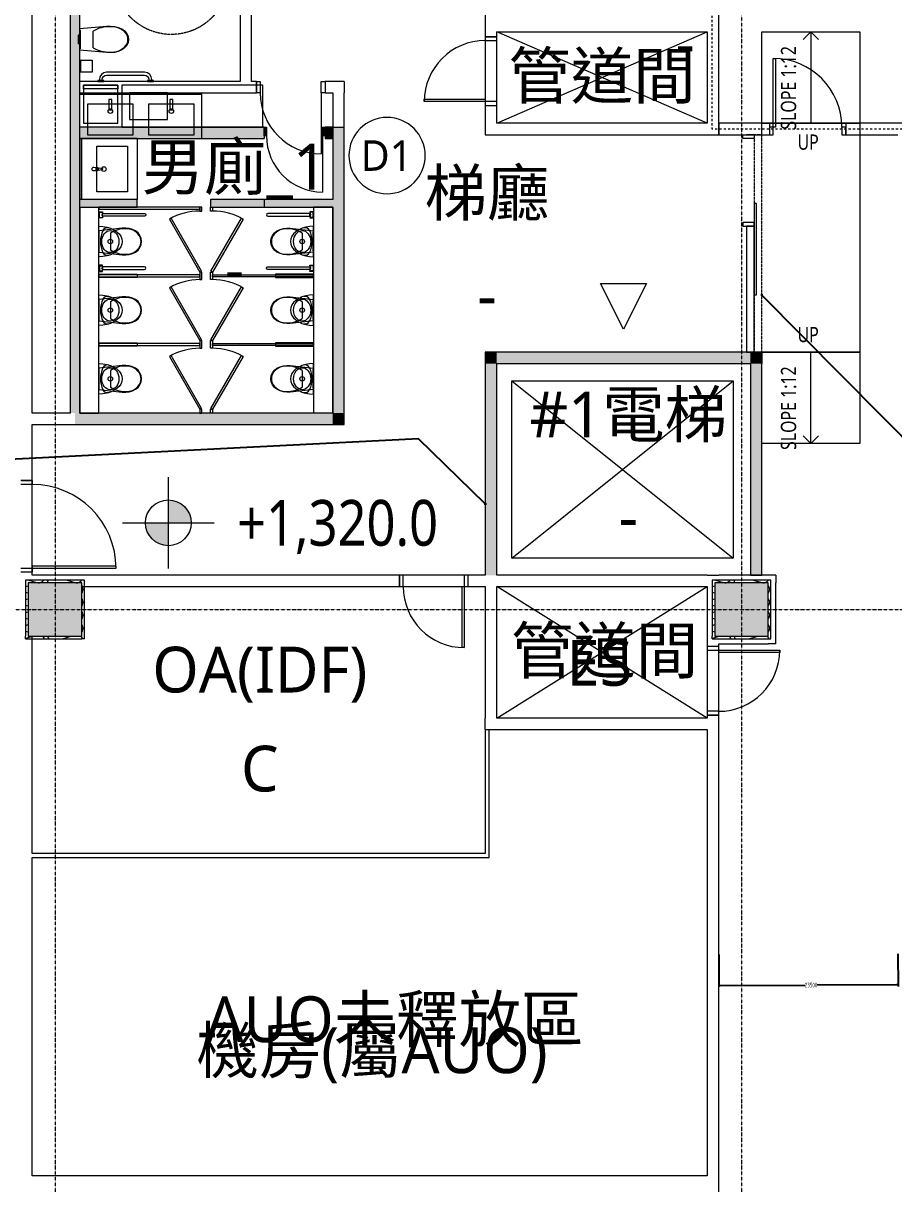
# Model space of a CAD drawing. Extents: x -32000 to 290600, y -29000 to 131250.
# Drawn here: x 243183 to 254595, y 52470 to 67687 of the extents above; entities that cross this region are included whole.
import ezdxf
from ezdxf.enums import TextEntityAlignment as Align

# ---------------------------------------------------------------- set-up
doc = ezdxf.new("R2010")
doc.units = 0
doc.header["$LTSCALE"] = 10
for name, pattern in [('H12PL3$0$HIDDEN', [0.4, 0.3, -0.1]), ('H12PL3$0$JJP_三點線', [0.9, 0.3, -0.15, 0, -0.15, 0, -0.15, 0, -0.15]), ('XFM7P30ICA$0$H12PL3$0$HIDDEN', [0.4, 0.3, -0.1]), ('XFM7P30ICA$0$H12PL3$0$JJP_三點線', [0.9, 0.3, -0.15, 0, -0.15, 0, -0.15, 0, -0.15]), ('XFM7P30ICA$0$H12PL3$0$TAI_虛線', [5.644, 2.822, -2.822])]:
    doc.linetypes.add(name, pattern=pattern)
for name, color, linetype in [('H12PL3$0$A-OBJE-2D', 252, 'Continuous'), ('H12PL3$0$A-OBJE-TOIL.3D', 252, 'Continuous'), ('H12PL3$0$A-TEXT', 252, 'Continuous'), ('H12PL3$0$A-WALL-IN', 252, 'Continuous'), ('H12PL3$0$A-ZONE', 252, 'Continuous'), ('H12PL3$0$Door', 252, 'Continuous'), ('H12PL3$0$S-COL', 252, 'Continuous'), ('H12PL3$0$S-GRID', 252, 'Continuous'), ('XFM7P30ICA$0$H12PL3$0$A-DIM', 252, 'Continuous'), ('XFM7P30ICA$0$H12PL3$0$A-OBJE-2D', 252, 'Continuous'), ('XFM7P30ICA$0$H12PL3$0$A-OBJE-TOIL.3D', 252, 'Continuous'), ('XFM7P30ICA$0$H12PL3$0$A-TEXT-修改說明', 252, 'Continuous'), ('XFM7P30ICA$0$H12PL3$0$A-WALL-IN', 252, 'Continuous'), ('XFM7P30ICA$0$H12PL3$0$D label', 252, 'Continuous'), ('XFM7P30ICA$0$H12PL3$0$Door', 252, 'Continuous'), ('XFM7P30ICA$0$H12PL3$0$Hattch', 252, 'Continuous'), ('XFM7P30ICA$0$H12PL3$0$S-COL', 252, 'Continuous'), ('XFM7P30ICA$0$H12PL3$0$S-GRID', 252, 'Continuous'), ('XFM7P30ICA$0$H12PL3$0$S-SLAB-SHOW', 252, 'Continuous')]:
    doc.layers.add(name, color=color, linetype=linetype)
doc.styles.add('H12PL3$0$Standard', font='', dxfattribs={"width": 0.8})
doc.styles.add('XFM7P30ICA$0$H12PL3$0$dim-txt', font='isocp.shx', dxfattribs={"width": 0.7, "bigfont": 'chineset.shx'})
doc.styles.add('XFM7P30ICA$0$H12PL3$0$Standard', font='isocp.shx', dxfattribs={"bigfont": 'chineset.shx'})
doc.styles.get('H12PL3$0$Standard').set_extended_font_data('Microsoft JhengHei')
doc.dimstyles.new('XFM7P30ICA$0$H12PL3$0$ARCH-dim-200MM', dxfattribs={"dimscale": 200, "dimtxt": 0.3, "dimasz": 0.1, "dimexe": 0.1, "dimexo": 0.1, "dimgap": 0.05, "dimtad": 1, "dimdec": 0, "dimlfac": 10, "dimrnd": 0.5, "dimdsep": 46, "dimtxsty": 'XFM7P30ICA$0$H12PL3$0$dim-txt', "dimblk": 'XFM7P30ICA$0$H12PL3$0$_Dot', "dimcen": 2, "dimclrd": 256, "dimclre": 256, "dimclrt": 256, "dimadec": 0, "dimazin": 0, "dimtfac": 1, "dimtix": 1, "dimtmove": 2, "dimatfit": 3, "dimldrblk": 'XFM7P30ICA$0$H12PL3$0$_OBLIQUE', "dimfxl": 1, "dimtvp": 1, "dimtolj": 1, "dimarcsym": 0})

# ---------------------------------------------------------------- blocks, each defined once
blk = doc.blocks.new('H12PL3')
at = {"layer": 'H12PL3$0$A-OBJE-2D', "lineweight": 0}
for p, q in [((249390, 66375), (252150, 67575)), ((252150, 66375), (249390, 67575)), ((253507.5, 67575), (253407.5, 67475)), ((253507.5, 67575), (253607.5, 67475)), ((250540, 63225), (251890, 63225)), ((249590, 60675), (252490, 63000)), ((249590, 63000), (252490, 60675)), ((249590, 60675), (249590, 63000)), ((249590, 63000), (252490, 63000)), ((252490, 63000), (252490, 60675)), ((253507.5, 62175), (253407.5, 62275)), ((253507.5, 62175), (253607.5, 62275)), ((252490, 60675), (249590, 60675)), ((249390, 58575), (252150, 60300)), ((252150, 58575), (249390, 60300))]:
    blk.add_line(p, q, dxfattribs=at)
for points in [[(252865, 67575), (254150, 67575), (254150, 66375), (252865, 66375)], [(252865, 63375), (254150, 63375), (254150, 62175), (252865, 62175)]]:
    blk.add_lwpolyline(points, close=True, dxfattribs=at)
at = {"layer": 'H12PL3$0$A-OBJE-2D', "lineweight": 0, "flags": 128}
for points in [[(253507.5, 67575), (253507.5, 66375)], [(253507.5, 62175), (253507.5, 63375)]]:
    blk.add_lwpolyline(points, dxfattribs=at)
at = {"layer": 'H12PL3$0$A-OBJE-2D', "lineweight": 0}
blk.add_lwpolyline([(252865, 66375), (254150, 66375), (254150, 63375), (252865, 63375)], dxfattribs=at)
at = {"layer": 'H12PL3$0$A-OBJE-TOIL.3D', "lineweight": 0}
for p, q in [((244098.04, 67475), (244098.04, 67583.94)), ((243905, 67532), (243905, 67515.31)), ((243925, 67532), (243905, 67532)), ((243905, 67515.31), (243905, 67491)), ((243905, 67491), (243905, 67486.31)), ((243925, 67491), (243905, 67491)), ((243905, 67486.31), (243905, 67475)), ((243905, 67475), (243905, 67463.69)), ((243905, 67463.69), (243905, 67459)), ((243925, 67459), (243905, 67459)), ((243905, 67459), (243905, 67434.69)), ((243905, 67434.69), (243905, 67418)), ((243925, 67418), (243905, 67418)), ((243925, 67532), (243925, 67515.31)), ((243925, 67515.31), (243925, 67491)), ((243925, 67491), (243925, 67486.31)), ((243925, 67486.31), (243925, 67475)), ((243925, 67475), (243925, 67463.69)), ((243925, 67463.69), (243925, 67459)), ((243925, 67459), (243925, 67434.69)), ((243925, 67434.69), (243925, 67418)), ((244098.04, 67366.06), (244098.04, 67475)), ((243927, 67205), (243927, 67045)), ((243935, 67205), (243935, 67045)), ((243925, 66775), (245525, 66775)), ((243925, 66175), (243925, 66775)), ((243925, 66755), (245525, 66755)), ((245525, 66175), (245525, 66775)), ((244625, 66625), (244025, 66625)), ((244025, 66625), (244025, 66225)), ((244625, 66225), (244625, 66625)), ((245425, 66625), (244825, 66625)), ((244825, 66625), (244825, 66225)), ((245425, 66225), (245425, 66625)), ((244025, 66225), (244625, 66225)), ((244825, 66225), (245425, 66225)), ((243925, 66175), (245525, 66175)), ((246982, 65208), (246941, 65208)), ((246941, 65158.5), (246941, 65191.5)), ((246982, 65142), (246941, 65142)), ((246943, 65191.5), (246951.37, 65175)), ((246943, 65158.5), (246951.37, 65175)), ((246982, 65134), (246982, 65216)), ((244326.41, 64933.94), (244326.41, 64825)), ((244326.41, 64825), (244326.41, 64716.06)), ((245525, 64425), (245500, 64425)), ((245500, 64425), (245500, 64375)), ((245500, 64375), (245500, 64325)), ((245525, 64375), (245525, 64425)), ((245525, 64325), (245525, 64375)), ((246982, 64508), (246941, 64508)), ((246941, 64491.5), (246941, 64458.5)), ((246982, 64442), (246941, 64442)), ((246943, 64491.5), (246951.37, 64475)), ((246943, 64458.5), (246951.37, 64475)), ((246982, 64516), (246982, 64434)), ((245500, 64325), (245525, 64325)), ((244326.41, 64033.94), (244326.41, 63925)), ((244326.41, 63925), (244326.41, 63816.06)), ((245525, 63525), (245500, 63525)), ((245500, 63525), (245500, 63475)), ((245500, 63475), (245500, 63425)), ((245525, 63475), (245525, 63525)), ((245525, 63425), (245525, 63475)), ((245500, 63425), (245525, 63425)), ((244326.41, 63133.94), (244326.41, 63025)), ((244326.41, 63025), (244326.41, 62916.06))]:
    blk.add_line(p, q, dxfattribs=at)
at = {"layer": 'H12PL3$0$A-OBJE-TOIL.3D', "lineweight": 0, "flags": 128}
for points in [[(244378.43, 67644.42), (244428.17, 67632.02), (244475.11, 67613), (244512.31, 67587.4), (244540.82, 67554.36), (244558.78, 67516.05), (244565, 67475), (244558.78, 67433.95), (244540.82, 67395.64), (244512.31, 67362.6), (244475.11, 67337), (244428.17, 67317.98), (244378.43, 67305.58), (244327.08, 67300.09), (244275.38, 67301.65), (243925, 67334.03), (243925, 67615.97), (244275.38, 67648.35), (244327.08, 67649.91)], [(243925, 67352), (243925, 67598), (243930, 67598), (243930, 67352)], [(244085, 67205), (244085, 67045), (243935, 67045), (243935, 67050), (243927, 67050), (243927, 67045), (243925, 67045), (243925, 67205), (243927, 67205), (243927, 67200), (243935, 67200), (243935, 67205)], [(244239.03, 66925), (244239.03, 66935), (244161.03, 66935), (244161.03, 66925)], [(244889.03, 66925), (244889.03, 66935), (244811.03, 66935), (244811.03, 66925)], [(244305, 66550), (244345, 66550), (244345, 66685), (244305, 66685)], [(245105, 66550), (245145, 66550), (245145, 66685), (245105, 66685)], [(244175, 65275), (244175, 65250), (245500, 65250), (245500, 65275)], [(245525, 65275), (245500, 65275), (245500, 65225), (245525, 65225)], [(244571.75, 64655.58), (244615.28, 64667.98), (244656.35, 64687), (244688.89, 64712.6), (244713.85, 64745.64), (244729.56, 64783.95), (244735, 64825), (244729.56, 64866.05), (244713.85, 64904.36), (244688.89, 64937.4), (244656.35, 64963), (244615.28, 64982.02), (244571.75, 64994.42), (244526.82, 64999.91), (244481.59, 64998.35), (244175, 64965.97), (244175, 64684.03), (244481.59, 64651.65), (244526.82, 64650.09)], [(245521.65, 64437.5), (245121.65, 65130.32), (245100, 65117.82), (245500, 64425)], [(246990.06, 65025), (246937.1, 65021.97), (246885.75, 65012.95), (246837.56, 64998.22), (246794.01, 64978.23), (246756.41, 64953.58), (246725.92, 64925.03), (246703.44, 64893.43), (246689.68, 64859.76), (246685.04, 64825.03), (246689.67, 64790.3), (246703.43, 64756.62), (246725.9, 64725.03), (246756.39, 64696.47), (246793.98, 64671.81), (246837.53, 64651.81), (246885.71, 64637.07), (246937.06, 64628.04), (246990.02, 64625), (246990.04, 64825)], [(244175, 64948), (244175, 64702), (244180, 64702), (244180, 64948)], [(244175, 64387.5), (244175, 64362.5), (245500, 64362.5), (245500, 64387.5)], [(246990, 64355), (246990, 64395), (246490, 64395.05), (246490, 64355.05)], [(245521.65, 63537.5), (245121.65, 64230.32), (245100, 64217.82), (245500, 63525)], [(244571.75, 63755.58), (244615.28, 63767.98), (244656.35, 63787), (244688.89, 63812.6), (244713.85, 63845.64), (244729.56, 63883.95), (244735, 63925), (244729.56, 63966.05), (244713.85, 64004.36), (244688.89, 64037.4), (244656.35, 64063), (244615.28, 64082.02), (244571.75, 64094.42), (244526.82, 64099.91), (244481.59, 64098.35), (244175, 64065.97), (244175, 63784.03), (244481.59, 63751.65), (244526.82, 63750.09)], [(246989.98, 64125), (246937.01, 64121.97), (246885.66, 64112.95), (246837.47, 64098.22), (246793.92, 64078.23), (246756.33, 64053.58), (246725.83, 64025.03), (246703.36, 63993.43), (246689.59, 63959.76), (246684.96, 63925.03), (246689.59, 63890.3), (246703.34, 63856.62), (246725.81, 63825.03), (246756.3, 63796.47), (246793.89, 63771.81), (246837.44, 63751.81), (246885.62, 63737.07), (246936.97, 63728.04), (246989.94, 63725), (246989.96, 63925)], [(244175, 64048), (244175, 63802), (244180, 63802), (244180, 64048)], [(244175, 63487.5), (244175, 63462.5), (245500, 63462.5), (245500, 63487.5)], [(246989.91, 63455), (246989.91, 63495), (246489.91, 63495.05), (246489.91, 63455.05)], [(245521.65, 62637.5), (245121.65, 63330.32), (245100, 63317.82), (245500, 62625)], [(244571.75, 62855.58), (244615.28, 62867.98), (244656.35, 62887), (244688.89, 62912.6), (244713.85, 62945.64), (244729.56, 62983.95), (244735, 63025), (244729.56, 63066.05), (244713.85, 63104.36), (244688.89, 63137.4), (244656.35, 63163), (244615.28, 63182.02), (244571.75, 63194.42), (244526.82, 63199.91), (244481.59, 63198.35), (244175, 63165.97), (244175, 62884.03), (244481.59, 62851.65), (244526.82, 62850.09)], [(246989.89, 63225), (246936.93, 63221.97), (246885.57, 63212.95), (246837.39, 63198.22), (246793.83, 63178.23), (246756.24, 63153.58), (246725.74, 63125.03), (246703.27, 63093.43), (246689.51, 63059.76), (246684.87, 63025.03), (246689.5, 62990.3), (246703.26, 62956.62), (246725.72, 62925.03), (246756.21, 62896.47), (246793.8, 62871.81), (246837.35, 62851.81), (246885.53, 62837.07), (246936.89, 62828.04), (246989.85, 62825), (246989.87, 63025)], [(244175, 63148), (244175, 62902), (244180, 62902), (244180, 63148)], [(245525, 62625), (245500, 62625), (245500, 62575), (245525, 62575)]]:
    blk.add_lwpolyline(points, close=True, dxfattribs=at)
for points in [[(244869.03, 66935), (244869.03, 66949, 0.41421356), (244774.03, 67044), (244276.03, 67044, 0.41421356), (244181.03, 66949), (244181.03, 66935), (244219.03, 66935), (244219.03, 66949, -0.41421356), (244276.03, 67006), (244774.03, 67006, -0.41421356), (244831.03, 66949), (244831.03, 66935)], [(246990, 65134), (246990, 65216), (246941, 65216), (246941, 65208), (246943, 65208), (246943, 65191.5), (246390, 65191.5, 1), (246390, 65158.5), (246943, 65158.5), (246943, 65142), (246941, 65142), (246941, 65134)], [(246990, 64516), (246990, 64434), (246941, 64434), (246941, 64442), (246943, 64442), (246943, 64458.5), (246390, 64458.5, -1), (246390, 64491.5), (246943, 64491.5), (246943, 64508), (246941, 64508), (246941, 64516)]]:
    blk.add_lwpolyline(points, format="xyb", close=True, dxfattribs=at)
for points in [[(243925, 65275), (243925, 62575)], [(243925, 65275), (244175, 65275)], [(244175, 62575), (244175, 65275)], [(246990, 65275), (246990, 62575)], [(247240, 65275), (246990, 65275)], [(247240, 62575), (247240, 65275)], [(243925, 62575), (244175, 62575)], [(247240, 62575), (246990, 62575)]]:
    blk.add_lwpolyline(points, dxfattribs=at)
at = {"layer": 'H12PL3$0$A-OBJE-TOIL.3D', "linetype": 'H12PL3$0$HIDDEN', "lineweight": 0}
blk.add_circle((245125, 68290), 750, dxfattribs=at)
at = {"layer": 'H12PL3$0$A-OBJE-TOIL.3D', "lineweight": 0}
for centre in [(244325, 66535.41), (245125, 66535.41), (246840.04, 64825.01), (246839.96, 63925.01), (246839.87, 63025.01)]:
    blk.add_circle(centre, 30, dxfattribs=at)
for centre, radius, start, end in [((245500, 64425), 800, 90, 120), ((246874.78, 64936.8), 70.02, 25.447022, 100.808974), ((246639.89, 64825.03), 330.15, 359.994444, 25.447022), ((246874.76, 64713.22), 70.02, 259.179914, 334.541864), ((246639.89, 64825.03), 330.15, 334.541866, 359.994444), ((245500, 63525), 800, 90, 120), ((246874.7, 64036.8), 70.02, 25.447022, 100.808974), ((246639.81, 63925.03), 330.15, 359.994444, 25.447022), ((246639.81, 63925.03), 330.15, 334.541866, 359.994444), ((246874.68, 63813.22), 70.02, 259.179914, 334.541864), ((245500, 62625), 800, 90, 120), ((246874.61, 63136.8), 70.02, 25.447022, 100.808974), ((246639.72, 63025.03), 330.15, 359.994444, 25.447022), ((246639.72, 63025.03), 330.15, 334.541866, 359.994444), ((246874.59, 62913.22), 70.02, 259.179914, 334.541864)]:
    blk.add_arc(centre, radius, start, end, dxfattribs=at)
for centre, major_axis, ratio, start_param, end_param in [((244312.94, 67216.9), (425.52, 0), 0.99937656, 1.54718051, 2.10020106), ((244337.3, 67385.54), (257.06, 0), 0.99937656, 0.725939, 1.62652756), ((244417.76, 67474.19), (138.61, 0), 0.99937656, 0.00586074, 0.63250451), ((244417.76, 67475.81), (138.61, 0), 0.99937656, 5.65068066, 6.27732444), ((244312.94, 67733.1), (425.52, 0), 0.99937656, 4.18298655, 4.7360071), ((244337.3, 67564.46), (257.06, 0), 0.99937656, 4.65666155, 5.55725011), ((244514.44, 64566.9), (0, 425.25), 0.87554585, 6.25956718, 6.81258774), ((244535.77, 64735.54), (0, 256.9), 0.87554585, 5.43832418, 6.33891274), ((244606.16, 64824.19), (0, 138.52), 0.87554585, 4.71824985, 5.34489362), ((244514.44, 65083.1), (0, 425.25), 0.87554585, 2.61218792, 3.16520847), ((244535.77, 64914.46), (0, 256.9), 0.87554585, 3.08586142, 3.98644998), ((244606.16, 64825.81), (0, 138.52), 0.87554585, 4.07988447, 4.70652824), ((244514.44, 63666.9), (0, 425.25), 0.87554585, 6.25956718, 6.81258774), ((244535.77, 63835.54), (0, 256.9), 0.87554585, 5.43832418, 6.33891274), ((244606.16, 63924.19), (0, 138.52), 0.87554585, 4.71824985, 5.34489362), ((244606.16, 63925.81), (0, 138.52), 0.87554585, 4.07988447, 4.70652824), ((244514.44, 64183.1), (0, 425.25), 0.87554585, 2.61218792, 3.16520847), ((244535.77, 64014.46), (0, 256.9), 0.87554585, 3.08586142, 3.98644998), ((244514.44, 62766.9), (0, 425.25), 0.87554585, 6.25956718, 6.81258774), ((244535.77, 62935.54), (0, 256.9), 0.87554585, 5.43832418, 6.33891274), ((244606.16, 63024.19), (0, 138.52), 0.87554585, 4.71824985, 5.34489362), ((244606.16, 63025.81), (0, 138.52), 0.87554585, 4.07988447, 4.70652824), ((244514.44, 63283.1), (0, 425.25), 0.87554585, 2.61218792, 3.16520847), ((244535.77, 63114.46), (0, 256.9), 0.87554585, 3.08586142, 3.98644998)]:
    blk.add_ellipse(centre, major_axis=major_axis, ratio=ratio, start_param=start_param, end_param=end_param, dxfattribs=at)
for centre in [(246840.04, 64825.01), (246839.96, 63925.01), (246839.87, 63025.01)]:
    blk.add_ellipse(centre, major_axis=(0.01, 145), ratio=0.77241379, dxfattribs=at)
at = {"layer": 'H12PL3$0$A-WALL-IN', "lineweight": 0}
for p, q in [((249240, 67510), (249390, 67510)), ((246240, 66925), (246240, 66775)), ((247140, 66925), (247140, 66775)), ((249240, 66610), (249390, 66610)), ((252765, 66225), (252665, 66225)), ((252765, 65025), (252665, 65025)), ((243300, 61690), (243150, 61690)), ((243300, 60490), (243150, 60490)), ((248115, 60300), (248115, 60450)), ((249015, 60300), (249015, 60450)), ((252300, 59515), (252150, 59515)), ((252300, 58615), (252150, 58615))]:
    blk.add_line(p, q, dxfattribs=at)
at = {"layer": 'H12PL3$0$A-WALL-IN', "lineweight": 0, "flags": 128}
for points in [[(243300, 62575), (243300, 74650)], [(252300, 66375), (252300, 74650)], [(243800, 73875), (243800, 62575)], [(243925, 66925), (243925, 69425)], [(246025, 68325), (246025, 66925)], [(246175, 66925), (246175, 68325)], [(249240, 67850), (249240, 67510)], [(249390, 67575), (252150, 67575)], [(249390, 67510), (249390, 67575)], [(252150, 67575), (252150, 66375)], [(246025, 66925), (243925, 66925)], [(246240, 66925), (246175, 66925)], [(247390, 66925), (247140, 66925)], [(247390, 66925), (247390, 66775)], [(243925, 62575), (243925, 66775)], [(243925, 66775), (246240, 66775)], [(247140, 66775), (247240, 66775)], [(247240, 66775), (247240, 65375)], [(247390, 62575), (247390, 66775)], [(249240, 66610), (249240, 66225)], [(249390, 66375), (249390, 66610)], [(252150, 66375), (249390, 66375)], [(252865, 66375), (252300, 66375)], [(252300, 66375), (252300, 66225)], [(252300, 66225), (252300, 66375)], [(252865, 66225), (252865, 66375)], [(249240, 66225), (249390, 66225)], [(249390, 66225), (252300, 66225)], [(252300, 66225), (252865, 66225)], [(247240, 65375), (246340, 65375)], [(246340, 65375), (246340, 65275)], [(246340, 65275), (247240, 65275)], [(247240, 65275), (247240, 62575)], [(252665, 65025), (252665, 63375)], [(252765, 63375), (252765, 65025)], [(249240, 63375), (249240, 63225)], [(252865, 63375), (249240, 63375)], [(252665, 63375), (252765, 63375)], [(252865, 63375), (252865, 63225)], [(249240, 63225), (249240, 60450)], [(249390, 60450), (249390, 63225)], [(249390, 63225), (252715, 63225)], [(252715, 63225), (252715, 60450)], [(252865, 60450), (252865, 63225)], [(243800, 62575), (243300, 62575)], [(247240, 62575), (243925, 62575)], [(247390, 62425), (247390, 62575)], [(243300, 62425), (243862.5, 62425)], [(243300, 61690), (243300, 62425)], [(243862.5, 62425), (247390, 62425)], [(243300, 60450), (243300, 60490)], [(248115, 60450), (243300, 60450)], [(249240, 60450), (249015, 60450)], [(252150, 60450), (249390, 60450)], [(252150, 60450), (252300, 60450)], [(253050, 60450), (252300, 60450)], [(252715, 60450), (252865, 60450)], [(253050, 60450), (253050, 60350)], [(243215, 60385), (243215, 60350)], [(243950, 60385), (243215, 60385)], [(243215, 60350), (243215, 59650)], [(243985, 60385), (243950, 60385)], [(243950, 60300), (248115, 60300)], [(243985, 59615), (243985, 60385)], [(249015, 60300), (249240, 60300)], [(249240, 60300), (249240, 58575)], [(249390, 58575), (249390, 60300)], [(249390, 60300), (252150, 60300)], [(252150, 60300), (252150, 59515)], [(252215, 60385), (252215, 60350)], [(252950, 60385), (252215, 60385)], [(252215, 60350), (252215, 59650)], [(252985, 60385), (252950, 60385)], [(252985, 59650), (252985, 60385)], [(253050, 59550), (253050, 60350)], [(243215, 59615), (243215, 59650)], [(243215, 59615), (243950, 59615)], [(243300, 56800), (243300, 59650)], [(243985, 59615), (243950, 59615)], [(252215, 59615), (252215, 59650)], [(252215, 59615), (252985, 59615)], [(252300, 59550), (252950, 59550)], [(252300, 59515), (252300, 59550)], [(253050, 59550), (252950, 59550)], [(252985, 59615), (252985, 59650)], [(252150, 58615), (252150, 58575)], [(252300, 52325), (252300, 58615)], [(249240, 58425), (249240, 58575)], [(252150, 58575), (249390, 58575)], [(249240, 58425), (249240, 56800)], [(249240, 58425), (249290, 58425)], [(249240, 58425), (252150, 58425)], [(249290, 56800), (249290, 58425)], [(252150, 58425), (252150, 52575)], [(249240, 56800), (243300, 56800)], [(249290, 56750), (249290, 56800)], [(243300, 56750), (249290, 56750)], [(243300, 52575), (243300, 56750)], [(252150, 52575), (243300, 52575)]]:
    blk.add_lwpolyline(points, dxfattribs=at)
at = {"layer": 'H12PL3$0$Door', "lineweight": 0}
for p, q in [((249240, 67510), (249240, 67460)), ((249390, 67510), (249240, 67510)), ((249240, 67460), (249390, 67460)), ((249390, 67460), (249390, 67510)), ((246240, 66925), (246290, 66925)), ((246240, 66775), (246240, 66925)), ((246240, 66925), (246240, 66775)), ((246240, 66925), (246240, 66775)), ((246290, 66925), (246290, 66775)), ((247090, 66775), (247090, 66925)), ((247090, 66925), (247140, 66925)), ((247140, 66925), (247140, 66775)), ((247140, 66925), (247140, 66775)), ((247140, 66925), (247140, 66775)), ((246290, 66775), (246240, 66775)), ((247140, 66775), (247090, 66775)), ((247090, 66775), (247090, 65975)), ((248440, 66660), (248440, 66690)), ((248440, 66690), (249240, 66690)), ((249240, 66660), (248440, 66660)), ((249240, 66690), (249240, 66660)), ((249240, 66660), (249240, 66610)), ((249390, 66660), (249240, 66660)), ((249390, 66610), (249390, 66660)), ((249240, 66610), (249390, 66610)), ((252615, 66175), (252615, 66225)), ((252615, 66225), (252765, 66225)), ((252765, 66225), (252765, 66175)), ((252765, 66175), (252615, 66175)), ((252765, 65325), (252765, 64125)), ((252795, 65325), (252765, 65325)), ((252795, 64125), (252795, 65325)), ((252765, 65075), (252615, 65075)), ((252615, 65075), (252615, 65025)), ((252615, 65025), (252765, 65025)), ((252765, 65025), (252765, 65075)), ((252765, 64125), (252795, 64125)), ((243150, 61690), (243300, 61690)), ((243300, 61640), (243150, 61640)), ((243300, 61690), (243300, 61640)), ((244400, 60570), (243300, 60570)), ((243300, 60570), (243300, 60540)), ((244400, 60540), (244400, 60570)), ((243150, 60540), (243300, 60540)), ((243300, 60490), (243150, 60490)), ((243300, 60540), (244400, 60540)), ((243300, 60540), (243300, 60490)), ((248165, 60450), (248115, 60450)), ((248115, 60450), (248115, 60300)), ((248165, 60300), (248165, 60450)), ((249015, 60450), (248965, 60450)), ((248965, 60450), (248965, 60300)), ((249015, 60300), (249015, 60450)), ((248115, 60300), (248165, 60300)), ((248935, 59500), (248935, 60300)), ((248935, 60300), (248965, 60300)), ((248965, 60300), (248965, 59500)), ((248965, 60300), (249015, 60300)), ((252300, 59515), (252150, 59515)), ((252150, 59515), (252150, 59465)), ((252300, 59465), (252300, 59515)), ((248965, 59500), (248935, 59500)), ((252150, 59465), (252300, 59465)), ((252300, 59465), (253100, 59465)), ((252300, 59435), (252300, 59465)), ((253100, 59435), (252300, 59435)), ((253100, 59465), (253100, 59435)), ((252300, 58665), (252150, 58665)), ((252150, 58665), (252150, 58615)), ((252150, 58615), (252300, 58615)), ((252300, 58615), (252300, 58665))]:
    blk.add_line(p, q, dxfattribs=at)
for centre, radius, start, end in [((249240, 66660), 800, 90, 180), ((247090, 66775), 800, 180, 270), ((243300, 60540), 1100, 0, 90), ((248965, 60300), 800, 180, 270), ((252300, 59465), 800, 270, 0)]:
    blk.add_arc(centre, radius, start, end, dxfattribs=at)
at = {"layer": 'H12PL3$0$S-COL', "lineweight": 0, "flags": 128}
for points in [[(243250, 59650), (243950, 59650), (243950, 60350), (243250, 60350)], [(252250, 59650), (252950, 59650), (252950, 60350), (252250, 60350)]]:
    blk.add_lwpolyline(points, close=True, dxfattribs=at)
at = {"layer": 'H12PL3$0$S-GRID', "linetype": 'H12PL3$0$JJP_三點線', "lineweight": 0}
for p, q in [((243600, 128250), (243600, -28000)), ((252600, 128250), (252600, -28000)), ((-29000, 60000), (289600, 60000))]:
    blk.add_line(p, q, dxfattribs=at)
at = {"layer": 'H12PL3$0$A-TEXT', "linetype": 'Continuous', "lineweight": 0, "char_height": 200, "attachment_point": 1, "rotation": 90, "style": 'H12PL3$0$Standard'}
for insert in [(253114.93, 66291.75), (253114.93, 62091.75)]:
    blk.add_mtext('\\A1;SLOPE 1:12', dxfattribs=dict(at, insert=insert))
at = {"layer": 'H12PL3$0$A-TEXT', "linetype": 'Continuous', "lineweight": 0, "char_height": 200, "attachment_point": 1, "style": 'H12PL3$0$Standard'}
for insert in [(253333.66, 66228.51), (253333.66, 63705.27)]:
    blk.add_mtext('\\A1;UP', dxfattribs=dict(at, insert=insert))
at = {"layer": 'H12PL3$0$A-ZONE', "style": 'H12PL3$0$Standard'}
for s, p in [('管道間', (250770, 67297.55)), ('-', (251861.84, 67725.88)), ('男廁_1', (245951.2, 66106.29)), ('梯廳', (249262.77, 65764.23)), ('-', (245951.2, 64763.64)), ('-', (249262.77, 64420.81)), ('#1電梯', (251115, 62857.06)), ('-', (251115, 61516.69)), ('管道間', (250802.5, 59760.05)), ('OA(IDF)', (246284.43, 59511.62)), ('C', (246284.43, 58214.33)), ('機房(屬AUO)', (247755, 54520.28))]:
    blk.add_text(s, height=600, dxfattribs=at).set_placement(p, align=Align.TOP_CENTER)
blk = doc.blocks.new('XFM7P30ICA$0$H12PL3$0$_Dot')
at = {"color": 0, "linetype": 'ByBlock', "lineweight": -2}
blk.add_line((-0.5, 0), (-1, 0), dxfattribs=at)
at = {"color": 0, "linetype": 'ByBlock', "const_width": 0.5}
blk.add_lwpolyline([(-0.25, 0, 1), (0.25, 0, 1)], format="xyb", close=True, dxfattribs=at)
blk = doc.blocks.new('*D626')
at = {"layer": 'DEFPOINTS', "color": 0, "linetype": 'Continuous', "transparency": 16777216}
for p in [(252300, 55496), (254650, 55504), (254651, 55079)]:
    blk.add_point(p, dxfattribs=at)
at = {"layer": 'XFM7P30ICA$0$H12PL3$0$A-DIM', "linetype": 'Continuous', "lineweight": -2, "transparency": 16777216}
for p, q in [((252300, 55476), (252301, 55052)), ((254650, 55484), (254651, 55059)), ((252321, 55072), (253433, 55075)), ((254631, 55079), (253588, 55076))]:
    blk.add_line(p, q, dxfattribs=at)
at = {"layer": 'XFM7P30ICA$0$H12PL3$0$A-DIM', "linetype": 'Continuous', "lineweight": -2, "transparency": 16777216, "xscale": 20, "yscale": 20, "zscale": 20}
for p, rotation in [((254651, 55079), 0.1895999182331775), ((252301, 55072), 180.1895999182331)]:
    blk.add_blockref('XFM7P30ICA$0$H12PL3$0$_Dot', p, dxfattribs=dict(at, rotation=rotation))
at = {"layer": 'XFM7P30ICA$0$H12PL3$0$A-DIM', "linetype": 'Continuous', "lineweight": 0, "transparency": 16777216, "insert": (253510, 55076), "char_height": 60, "attachment_point": 5, "rotation": 0.1896, "style": 'XFM7P30ICA$0$H12PL3$0$dim-txt'}
blk.add_mtext('\\A1;23500', dxfattribs=at)
blk = doc.blocks.new('XFM7P30ICA$0$H12PL3$0$_OBLIQUE')
at = {"color": 0, "linetype": 'ByBlock', "lineweight": -2}
blk.add_line((-0.5, -0.5), (0.5, 0.5), dxfattribs=at)
blk = doc.blocks.new('XFM7P30ICA$0$H12PL3')
at = {"layer": 'XFM7P30ICA$0$H12PL3$0$Hattch', "linetype": 'Continuous', "lineweight": 0}
for points in [[(243800, 73875), (243800, 62575), (243925, 62575), (243925, 73875)], [(243925, 66325), (243925, 66175), (246340, 66175), (246340, 66325)], [(246340, 66325), (246340, 66210), (246372, 66210), (246372, 66325)], [(247140, 66210), (247140, 66325), (247108, 66325), (247108, 66210)], [(247240, 66325), (247140, 66325), (247140, 66175), (247240, 66175)], [(247240, 62575), (247390, 62575), (247390, 66325), (247240, 66325)], [(244675, 65375), (243925, 65375), (243925, 65275), (244675, 65275)], [(247240, 65375), (245640, 65375), (245640, 65275), (247240, 65275)], [(249390, 63225), (249240, 63375), (249240, 63225)], [(249240, 63375), (249390, 63225), (249390, 63375)], [(252715, 63375), (249390, 63375), (249390, 63225), (252715, 63225)], [(252715, 63225), (252865, 63225), (252865, 63375)], [(252715, 63375), (252715, 63225), (252865, 63375)], [(249240, 63225), (249240, 60450), (249390, 60450), (249390, 63225)], [(252715, 63225), (252715, 60450), (252865, 60450), (252865, 63225)], [(247240, 62575), (243862.5, 62575), (243862.5, 62425), (247240, 62425)], [(247240, 62425), (247390, 62425), (247240, 62575)], [(247240, 62575), (247390, 62425), (247390, 62575)], [(245085.4, 61136.66), (245385.4, 61136.66), (245362.57, 61251.47), (245297.53, 61348.79), (245200.21, 61413.83), (245085.4, 61436.66)], [(245085.4, 61136.66), (244785.4, 61136.66), (244808.24, 61021.86), (244873.27, 60924.53), (244970.6, 60859.5), (245085.4, 60836.66)], [(243250, 59650), (243950, 59650), (243950, 60350), (243250, 60350)], [(252250, 59650), (252950, 59650), (252950, 60350), (252250, 60350)]]:
    blk.add_hatch(color=256, dxfattribs=at).paths.add_polyline_path(points)
at = {"layer": 'XFM7P30ICA$0$H12PL3$0$A-OBJE-2D', "lineweight": 0}
for points in [[(244425, 66375), (244425, 66875), (243975, 66875), (243975, 66375)], [(244425, 66875), (244425, 66825), (243975, 66825), (243975, 66875)], [(244475, 66875), (244475, 66325), (246325, 66325), (246325, 66875)], [(244575, 66775), (244575, 66425), (245075, 66425), (245075, 66775)]]:
    blk.add_lwpolyline(points, close=True, dxfattribs=at)
at = {"layer": 'XFM7P30ICA$0$H12PL3$0$A-OBJE-TOIL.3D', "lineweight": 0}
for p, q in [((243925, 66175), (243925, 65375)), ((244675, 66175), (243925, 66175)), ((243945, 66175), (243945, 65375)), ((244150, 65475), (244150, 66075)), ((244150, 66075), (244550, 66075)), ((244550, 66075), (244550, 65475)), ((244675, 66175), (244675, 65375)), ((244149.78, 65788.6), (244134.91, 65788.6)), ((244134.91, 65788.6), (244134.91, 65761.4)), ((244134.91, 65761.4), (244149.78, 65761.4)), ((244550, 65475), (244150, 65475)), ((244675, 65375), (243925, 65375)), ((244183, 65134), (244183, 65216)), ((244183, 65208), (244224, 65208)), ((244183, 65142), (244224, 65142)), ((244222, 65191.5), (244213.63, 65175)), ((244222, 65158.5), (244213.63, 65175)), ((244224, 65158.5), (244224, 65191.5)), ((246838.59, 64933.94), (246838.59, 64825)), ((246838.59, 64825), (246838.59, 64716.06)), ((244183, 64516), (244183, 64434)), ((244183, 64508), (244224, 64508)), ((244183, 64442), (244224, 64442)), ((244222, 64491.5), (244213.63, 64475)), ((244222, 64458.5), (244213.63, 64475)), ((244224, 64491.5), (244224, 64458.5)), ((245640, 64425), (245665, 64425)), ((245640, 64375), (245640, 64425)), ((245640, 64325), (245640, 64375)), ((245665, 64425), (245665, 64375)), ((245665, 64375), (245665, 64325)), ((245665, 64325), (245640, 64325)), ((246838.59, 64033.94), (246838.59, 63925)), ((246838.59, 63925), (246838.59, 63816.06)), ((245640, 63525), (245665, 63525)), ((245640, 63475), (245640, 63525)), ((245640, 63425), (245640, 63475)), ((245665, 63525), (245665, 63475)), ((245665, 63475), (245665, 63425)), ((245665, 63425), (245640, 63425)), ((246838.59, 63133.94), (246838.59, 63025)), ((246838.59, 63025), (246838.59, 62916.06))]:
    blk.add_line(p, q, dxfattribs=at)
at = {"layer": 'XFM7P30ICA$0$H12PL3$0$A-OBJE-TOIL.3D', "lineweight": 0, "flags": 128}
for points in [[(244110, 65800), (244151.95, 65796, -0.12101958), (244161.47, 65792.73), (244214.4, 65786.1, -0.88256628), (244214.4, 65763.9), (244161.47, 65757.27, -0.12101958), (244151.95, 65754), (244110, 65750, -1)], [(244175, 65134), (244175, 65216), (244224, 65216), (244224, 65208), (244222, 65208), (244222, 65191.5), (244775, 65191.5, -1), (244775, 65158.5), (244222, 65158.5), (244222, 65142), (244224, 65142), (244224, 65134)], [(244175, 64516), (244175, 64434), (244224, 64434), (244224, 64442), (244222, 64442), (244222, 64458.5), (244775, 64458.5, 1), (244775, 64491.5), (244222, 64491.5), (244222, 64508), (244224, 64508), (244224, 64516)]]:
    blk.add_lwpolyline(points, format="xyb", close=True, dxfattribs=at)
for points in [[(243925, 65275), (243925, 62575)], [(243925, 65275), (244175, 65275)], [(244175, 62575), (244175, 65275)], [(246990, 65275), (246990, 62575)], [(247240, 65275), (246990, 65275)], [(247240, 62575), (247240, 65275)], [(243925, 62575), (244175, 62575)], [(247240, 62575), (246990, 62575)]]:
    blk.add_lwpolyline(points, dxfattribs=at)
for points in [[(245640, 65275), (245665, 65275), (245665, 65225), (245640, 65225)], [(244174.94, 65025), (244227.9, 65021.97), (244279.25, 65012.95), (244327.44, 64998.22), (244370.99, 64978.23), (244408.59, 64953.58), (244439.08, 64925.03), (244461.56, 64893.43), (244475.32, 64859.76), (244479.96, 64825.03), (244475.33, 64790.3), (244461.57, 64756.62), (244439.1, 64725.03), (244408.61, 64696.47), (244371.02, 64671.81), (244327.47, 64651.81), (244279.29, 64637.07), (244227.94, 64628.04), (244174.98, 64625), (244174.96, 64825)], [(245643.35, 64437.5), (246043.35, 65130.32), (246065, 65117.82), (245665, 64425)], [(246593.25, 64655.58), (246549.72, 64667.98), (246508.65, 64687), (246476.11, 64712.6), (246451.15, 64745.64), (246435.44, 64783.95), (246430, 64825), (246435.44, 64866.05), (246451.15, 64904.36), (246476.11, 64937.4), (246508.65, 64963), (246549.72, 64982.02), (246593.25, 64994.42), (246638.18, 64999.91), (246683.41, 64998.35), (246990, 64965.97), (246990, 64684.03), (246683.41, 64651.65), (246638.18, 64650.09)], [(246990, 64948), (246990, 64702), (246985, 64702), (246985, 64948)], [(244175, 64355), (244175, 64395), (244675, 64395.05), (244675, 64355.05)], [(246990, 64387.5), (246990, 64362.5), (245665, 64362.5), (245665, 64387.5)], [(245643.35, 63537.5), (246043.35, 64230.32), (246065, 64217.82), (245665, 63525)], [(244175.02, 64125), (244227.99, 64121.97), (244279.34, 64112.95), (244327.53, 64098.22), (244371.08, 64078.23), (244408.67, 64053.58), (244439.17, 64025.03), (244461.64, 63993.43), (244475.41, 63959.76), (244480.04, 63925.03), (244475.41, 63890.3), (244461.66, 63856.62), (244439.19, 63825.03), (244408.7, 63796.47), (244371.11, 63771.81), (244327.56, 63751.81), (244279.38, 63737.07), (244228.03, 63728.04), (244175.06, 63725), (244175.04, 63925)], [(246593.25, 63755.58), (246549.72, 63767.98), (246508.65, 63787), (246476.11, 63812.6), (246451.15, 63845.64), (246435.44, 63883.95), (246430, 63925), (246435.44, 63966.05), (246451.15, 64004.36), (246476.11, 64037.4), (246508.65, 64063), (246549.72, 64082.02), (246593.25, 64094.42), (246638.18, 64099.91), (246683.41, 64098.35), (246990, 64065.97), (246990, 63784.03), (246683.41, 63751.65), (246638.18, 63750.09)], [(246990, 64048), (246990, 63802), (246985, 63802), (246985, 64048)], [(244175.09, 63455), (244175.09, 63495), (244675.09, 63495.05), (244675.09, 63455.05)], [(246990, 63487.5), (246990, 63462.5), (245665, 63462.5), (245665, 63487.5)], [(245643.35, 62637.5), (246043.35, 63330.32), (246065, 63317.82), (245665, 62625)], [(244175.11, 63225), (244228.07, 63221.97), (244279.43, 63212.95), (244327.61, 63198.22), (244371.17, 63178.23), (244408.76, 63153.58), (244439.26, 63125.03), (244461.73, 63093.43), (244475.49, 63059.76), (244480.13, 63025.03), (244475.5, 62990.3), (244461.74, 62956.62), (244439.28, 62925.03), (244408.79, 62896.47), (244371.2, 62871.81), (244327.65, 62851.81), (244279.47, 62837.07), (244228.11, 62828.04), (244175.15, 62825), (244175.13, 63025)], [(246593.25, 62855.58), (246549.72, 62867.98), (246508.65, 62887), (246476.11, 62912.6), (246451.15, 62945.64), (246435.44, 62983.95), (246430, 63025), (246435.44, 63066.05), (246451.15, 63104.36), (246476.11, 63137.4), (246508.65, 63163), (246549.72, 63182.02), (246593.25, 63194.42), (246638.18, 63199.91), (246683.41, 63198.35), (246990, 63165.97), (246990, 62884.03), (246683.41, 62851.65), (246638.18, 62850.09)], [(246990, 63148), (246990, 62902), (246985, 62902), (246985, 63148)], [(245640, 62625), (245665, 62625), (245665, 62575), (245640, 62575)]]:
    blk.add_lwpolyline(points, close=True, dxfattribs=at)
at = {"layer": 'XFM7P30ICA$0$H12PL3$0$A-OBJE-TOIL.3D', "lineweight": 0}
for centre in [(244239.59, 65775), (244324.96, 64825.01), (244325.04, 63925.01), (244325.13, 63025.01)]:
    blk.add_circle(centre, 30, dxfattribs=at)
for centre, radius, start, end in [((244149.78, 65775), 13.6, 270, 90), ((244150.05, 65775), 21.09, 302.771025, 57.228975), ((245665, 64425), 800, 60, 90), ((244290.22, 64936.8), 70.02, 79.191026, 154.552978), ((244525.11, 64825.03), 330.15, 154.552978, 180.005556), ((244525.11, 64825.03), 330.15, 180.005556, 205.458134), ((244290.24, 64713.22), 70.02, 205.458136, 280.820086), ((245665, 63525), 800, 60, 90), ((244525.19, 63925.03), 330.15, 154.552978, 180.005556), ((244290.3, 64036.8), 70.02, 79.191026, 154.552978), ((244525.19, 63925.03), 330.15, 180.005556, 205.458134), ((244290.32, 63813.22), 70.02, 205.458136, 280.820086), ((245665, 62625), 800, 60, 90), ((244525.28, 63025.03), 330.15, 154.552978, 180.005556), ((244290.39, 63136.8), 70.02, 79.191026, 154.552978), ((244525.28, 63025.03), 330.15, 180.005556, 205.458134), ((244290.41, 62913.22), 70.02, 205.458136, 280.820086)]:
    blk.add_arc(centre, radius, start, end, dxfattribs=at)
for centre, major_axis, start_param, end_param in [((246629.23, 64735.54), (0, 256.9), 6.22745788, 7.12804644), ((246650.56, 64566.9), (0, 425.25), 5.75378288, 6.30680343), ((246558.84, 64824.19), (0, 138.52), 0.93829168, 1.56493546), ((246558.84, 64825.81), (0, 138.52), 1.57665706, 2.20330084), ((246629.23, 64914.46), (0, 256.9), 2.29673532, 3.19732388), ((246650.56, 65083.1), (0, 425.25), 3.11797683, 3.67099739), ((246629.23, 63835.54), (0, 256.9), 6.22745788, 7.12804644), ((246650.56, 63666.9), (0, 425.25), 5.75378288, 6.30680343), ((246558.84, 63924.19), (0, 138.52), 0.93829168, 1.56493546), ((246558.84, 63925.81), (0, 138.52), 1.57665706, 2.20330084), ((246629.23, 64014.46), (0, 256.9), 2.29673532, 3.19732388), ((246650.56, 64183.1), (0, 425.25), 3.11797683, 3.67099739), ((246629.23, 62935.54), (0, 256.9), 6.22745788, 7.12804644), ((246650.56, 62766.9), (0, 425.25), 5.75378288, 6.30680343), ((246558.84, 63024.19), (0, 138.52), 0.93829168, 1.56493546), ((246558.84, 63025.81), (0, 138.52), 1.57665706, 2.20330084), ((246629.23, 63114.46), (0, 256.9), 2.29673532, 3.19732388), ((246650.56, 63283.1), (0, 425.25), 3.11797683, 3.67099739)]:
    blk.add_ellipse(centre, major_axis=major_axis, ratio=0.87554585, start_param=start_param, end_param=end_param, dxfattribs=at)
for centre in [(244324.96, 64825.01), (244325.04, 63925.01), (244325.13, 63025.01)]:
    blk.add_ellipse(centre, major_axis=(-0.01, 145), ratio=0.77241379, dxfattribs=at)
at = {"layer": 'XFM7P30ICA$0$H12PL3$0$A-WALL-IN', "lineweight": 0}
for p, q in [((252965, 66375), (252965, 66225)), ((253965, 66375), (253965, 66225)), ((246340, 66325), (246340, 66210)), ((246340, 66210), (246340, 66175)), ((247140, 66325), (247140, 66210)), ((247140, 66210), (247140, 66175)), ((247240, 66325), (247390, 66325))]:
    blk.add_line(p, q, dxfattribs=at)
at = {"layer": 'XFM7P30ICA$0$H12PL3$0$A-WALL-IN', "lineweight": 0, "flags": 128}
for points in [[(249240, 75300), (249240, 66225)], [(243300, 62575), (243300, 74650)], [(252300, 66375), (252300, 74650)], [(243800, 73875), (243800, 62575)], [(243925, 66325), (243925, 67975)], [(249390, 67575), (252150, 67575)], [(249390, 66375), (249390, 67575)], [(252150, 67575), (252150, 66375)], [(252150, 66375), (249390, 66375)], [(252965, 66375), (252300, 66375)], [(252300, 66375), (252300, 66225)], [(252300, 66225), (252300, 66375)], [(262050, 66375), (253965, 66375)], [(246340, 66325), (243925, 66325)], [(247240, 66325), (247140, 66325)], [(247390, 62425), (247390, 66325)], [(249240, 66225), (249390, 66225)], [(249390, 66225), (252300, 66225)], [(252300, 66225), (252965, 66225)], [(253965, 66225), (254650, 66225)], [(243925, 65375), (243925, 66175)], [(243925, 66175), (246340, 66175)], [(247140, 66175), (247240, 66175)], [(247240, 66175), (247240, 65375)], [(244675, 65375), (243925, 65375)], [(244675, 65275), (244675, 65375)], [(247240, 65375), (245640, 65375)], [(245640, 65375), (245640, 65275)], [(243925, 62575), (243925, 65275)], [(243925, 65275), (244675, 65275)], [(245640, 65275), (247240, 65275)], [(247240, 65275), (247240, 62575)], [(249240, 63375), (249240, 63225)], [(252865, 63375), (249240, 63375)], [(252865, 63375), (252865, 63225)], [(249240, 63225), (249240, 60450)], [(249390, 60450), (249390, 63225)], [(249390, 63225), (252715, 63225)], [(252715, 63225), (252715, 60450)], [(252865, 60450), (252865, 63225)], [(243800, 62575), (243300, 62575)], [(247240, 62575), (243925, 62575)], [(243300, 62425), (243862.5, 62425)], [(243300, 60450), (243300, 62425)], [(243862.5, 62425), (247240, 62425)], [(247390, 62425), (247240, 62425)], [(249240, 60450), (243300, 60450)], [(252150, 60450), (249390, 60450)], [(252150, 60450), (252300, 60450)], [(253050, 60450), (252300, 60450)], [(252715, 60450), (252865, 60450)], [(253050, 60450), (253050, 60350)], [(243215, 60385), (243215, 60350)], [(243950, 60385), (243215, 60385)], [(243215, 60350), (243215, 59650)], [(243985, 60385), (243950, 60385)], [(243950, 60300), (249240, 60300)], [(243985, 59615), (243985, 60385)], [(249240, 60300), (249240, 58575)], [(249390, 58575), (249390, 60300)], [(249390, 60300), (252150, 60300)], [(252150, 60300), (252150, 58575)], [(252215, 60385), (252215, 60350)], [(252950, 60385), (252215, 60385)], [(252215, 60350), (252215, 59650)], [(252985, 60385), (252950, 60385)], [(252985, 59650), (252985, 60385)], [(253050, 59550), (253050, 60350)], [(243215, 59615), (243215, 59650)], [(243215, 59615), (243950, 59615)], [(243300, 56800), (243300, 59650)], [(243985, 59615), (243950, 59615)], [(252215, 59615), (252215, 59650)], [(252215, 59615), (252985, 59615)], [(252300, 59550), (252950, 59550)], [(252300, 49275), (252300, 59550)], [(253050, 59550), (252950, 59550)], [(252985, 59615), (252985, 59650)], [(249240, 58425), (249240, 58575)], [(252150, 58575), (249390, 58575)], [(249240, 58425), (249240, 56800)], [(249240, 58425), (249290, 58425)], [(249240, 58425), (252150, 58425)], [(249290, 56800), (249290, 58425)], [(252150, 58425), (252150, 52575)], [(249240, 56800), (243300, 56800)], [(249290, 56750), (249290, 56800)], [(243300, 56750), (249290, 56750)], [(243300, 52575), (243300, 56750)], [(252150, 52575), (243300, 52575)]]:
    blk.add_lwpolyline(points, dxfattribs=at)
at = {"layer": 'XFM7P30ICA$0$H12PL3$0$A-WALL-IN', "linetype": 'XFM7P30ICA$0$H12PL3$0$HIDDEN', "lineweight": 0, "flags": 128}
for points in [[(252865, 66225), (252765, 66225)], [(252765, 66225), (252765, 63375)], [(252865, 63375), (252865, 66225)], [(252765, 63375), (252865, 63375)]]:
    blk.add_lwpolyline(points, dxfattribs=at)
at = {"layer": 'XFM7P30ICA$0$H12PL3$0$D label', "lineweight": 0, "flags": 128}
blk.add_lwpolyline([(247452.54, 65951.66, 1), (248452.54, 65951.66, 1)], format="xyb", close=True, dxfattribs=at)
at = {"layer": 'XFM7P30ICA$0$H12PL3$0$Door', "lineweight": 0}
for p, q in [((253015, 66325), (253015, 67225)), ((253015, 67225), (253045, 67225)), ((253045, 67225), (253045, 66325)), ((246340, 66325), (246372, 66325)), ((246340, 66210), (246340, 66325)), ((246340, 66325), (246340, 66210)), ((246340, 66325), (246340, 66210)), ((246372, 66210), (246340, 66210)), ((246340, 66210), (246340, 66175)), ((246372, 66325), (246372, 66210)), ((247108, 66210), (247108, 66325)), ((247108, 66325), (247140, 66325)), ((247140, 66210), (247108, 66210)), ((247108, 66210), (247108, 65474)), ((247140, 66325), (247140, 66210)), ((247140, 66325), (247140, 66210)), ((247140, 66325), (247140, 66210)), ((247140, 66210), (247140, 66175)), ((247240, 66325), (247390, 66325)), ((253015, 66325), (252965, 66325)), ((252965, 66325), (252965, 66225)), ((252965, 66225), (253015, 66225)), ((253045, 66325), (253015, 66325)), ((253015, 66225), (253015, 66325)), ((253965, 66325), (253915, 66325)), ((253915, 66325), (253915, 66225)), ((253915, 66225), (253965, 66225)), ((253965, 66225), (253965, 66325))]:
    blk.add_line(p, q, dxfattribs=at)
for centre, radius, start, end in [((253015, 66325), 900, 0, 90), ((247108, 66210), 736, 180, 270)]:
    blk.add_arc(centre, radius, start, end, dxfattribs=at)
at = {"layer": 'XFM7P30ICA$0$H12PL3$0$Hattch', "lineweight": 0}
for p, q in [((243215, 60300.52), (243250, 60311.28)), ((243257.18, 60385), (243359.02, 60353.71)), ((243359.02, 60353.71), (243378.34, 60350.17)), ((243378.34, 60350.17), (243397.94, 60351.2)), ((243397.94, 60351.2), (243416.78, 60356.74)), ((243416.78, 60356.74), (243433.82, 60366.49)), ((243433.82, 60366.49), (243448.15, 60379.92)), ((243448.15, 60379.92), (243451.5, 60385)), ((243502.29, 60369.5), (243500, 60350)), ((243507.95, 60385), (243502.29, 60369.5)), ((243757.18, 60385), (243859.02, 60353.71)), ((243859.02, 60353.71), (243878.34, 60350.17)), ((243878.34, 60350.17), (243897.94, 60351.2)), ((243897.94, 60351.2), (243916.78, 60356.74)), ((243916.78, 60356.74), (243933.82, 60366.49)), ((243933.82, 60366.49), (243948.15, 60379.92)), ((243948.15, 60379.92), (243950, 60382.72)), ((243950, 60382.72), (243951.5, 60385)), ((243958.97, 60302.18), (243950, 60315.76)), ((243965.71, 60283.74), (243958.97, 60302.18)), ((243968, 60264.24), (243965.71, 60283.74)), ((243965.71, 60244.74), (243968, 60264.24)), ((252215, 60300.52), (252250, 60311.28)), ((252257.18, 60385), (252359.02, 60353.71)), ((252359.02, 60353.71), (252378.34, 60350.17)), ((252378.34, 60350.17), (252397.94, 60351.2)), ((252397.94, 60351.2), (252416.78, 60356.74)), ((252416.78, 60356.74), (252433.82, 60366.49)), ((252433.82, 60366.49), (252448.15, 60379.92)), ((252448.15, 60379.92), (252451.5, 60385)), ((252502.29, 60369.5), (252500, 60350)), ((252507.95, 60385), (252502.29, 60369.5)), ((252757.18, 60385), (252859.02, 60353.71)), ((252859.02, 60353.71), (252878.34, 60350.17)), ((252878.34, 60350.17), (252897.94, 60351.2)), ((252897.94, 60351.2), (252916.78, 60356.74)), ((252916.78, 60356.74), (252933.82, 60366.49)), ((252933.82, 60366.49), (252948.15, 60379.92)), ((252948.15, 60379.92), (252950, 60382.72)), ((252950, 60382.72), (252951.5, 60385)), ((252958.97, 60302.18), (252950, 60315.76)), ((252965.71, 60283.74), (252958.97, 60302.18)), ((252968, 60264.24), (252965.71, 60283.74)), ((252965.71, 60244.74), (252968, 60264.24)), ((243215, 60227.96), (243250, 60217.2)), ((243215, 60130.52), (243250, 60141.28)), ((243950, 60212.72), (243958.97, 60226.3)), ((243958.97, 60132.18), (243950, 60145.76)), ((243958.97, 60226.3), (243965.71, 60244.74)), ((243965.71, 60113.74), (243958.97, 60132.18)), ((243968, 60094.24), (243965.71, 60113.74)), ((252215, 60227.96), (252250, 60217.2)), ((252215, 60130.52), (252250, 60141.28)), ((252950, 60212.72), (252958.97, 60226.3)), ((252958.97, 60132.18), (252950, 60145.76)), ((252958.97, 60226.3), (252965.71, 60244.74)), ((252965.71, 60113.74), (252958.97, 60132.18)), ((252968, 60094.24), (252965.71, 60113.74)), ((243215, 60057.96), (243250, 60047.2)), ((243215, 59960.52), (243250, 59971.28)), ((243950, 60042.72), (243958.97, 60056.3)), ((243958.97, 59962.18), (243950, 59975.76)), ((243958.97, 60056.3), (243965.71, 60074.74)), ((243965.71, 59943.74), (243958.97, 59962.18)), ((243965.71, 60074.74), (243968, 60094.24)), ((252215, 60057.96), (252250, 60047.2)), ((252215, 59960.52), (252250, 59971.28)), ((252950, 60042.72), (252958.97, 60056.3)), ((252958.97, 59962.18), (252950, 59975.76)), ((252958.97, 60056.3), (252965.71, 60074.74)), ((252965.71, 59943.74), (252958.97, 59962.18)), ((252965.71, 60074.74), (252968, 60094.24)), ((243215, 59887.96), (243250, 59877.2)), ((243950, 59872.72), (243958.97, 59886.3)), ((243958.97, 59792.18), (243950, 59805.76)), ((243958.97, 59886.3), (243965.71, 59904.74)), ((243968, 59924.24), (243965.71, 59943.74)), ((243965.71, 59904.74), (243968, 59924.24)), ((252215, 59887.96), (252250, 59877.2)), ((252950, 59872.72), (252958.97, 59886.3)), ((252958.97, 59792.18), (252950, 59805.76)), ((252958.97, 59886.3), (252965.71, 59904.74)), ((252968, 59924.24), (252965.71, 59943.74)), ((252965.71, 59904.74), (252968, 59924.24)), ((243215, 59790.52), (243250, 59801.28)), ((243215, 59717.96), (243250, 59707.2)), ((243950, 59702.72), (243958.97, 59716.3)), ((243965.71, 59773.74), (243958.97, 59792.18)), ((243958.97, 59716.3), (243965.71, 59734.74)), ((243968, 59754.24), (243965.71, 59773.74)), ((243965.71, 59734.74), (243968, 59754.24)), ((252215, 59790.52), (252250, 59801.28)), ((252215, 59717.96), (252250, 59707.2)), ((252950, 59702.72), (252958.97, 59716.3)), ((252965.71, 59773.74), (252958.97, 59792.18)), ((252958.97, 59716.3), (252965.71, 59734.74)), ((252968, 59754.24), (252965.71, 59773.74)), ((252965.71, 59734.74), (252968, 59754.24)), ((243215, 59620.52), (243222.97, 59622.97)), ((243222.97, 59622.97), (243250, 59631.28)), ((243250, 59631.28), (243310.95, 59650)), ((243448.15, 59638.56), (243435.95, 59650)), ((243458.97, 59622.18), (243448.15, 59638.56)), ((243461.6, 59615), (243458.97, 59622.18)), ((243502.17, 59650), (243502.29, 59648.98)), ((243502.29, 59648.98), (243509.03, 59630.54)), ((243509.03, 59630.54), (243519.3, 59615)), ((243697.02, 59615), (243810.95, 59650)), ((243948.15, 59638.56), (243935.95, 59650)), ((243950, 59635.76), (243948.15, 59638.56)), ((243958.97, 59622.18), (243950, 59635.76)), ((243961.6, 59615), (243958.97, 59622.18)), ((252215, 59620.52), (252222.97, 59622.97)), ((252222.97, 59622.97), (252250, 59631.28)), ((252250, 59631.28), (252310.95, 59650)), ((252448.15, 59638.56), (252435.95, 59650)), ((252458.97, 59622.18), (252448.15, 59638.56)), ((252461.6, 59615), (252458.97, 59622.18)), ((252502.17, 59650), (252502.29, 59648.98)), ((252502.29, 59648.98), (252509.03, 59630.54)), ((252509.03, 59630.54), (252519.3, 59615)), ((252697.02, 59615), (252810.95, 59650)), ((252948.15, 59638.56), (252935.95, 59650)), ((252950, 59635.76), (252948.15, 59638.56)), ((252958.97, 59622.18), (252950, 59635.76)), ((252961.6, 59615), (252958.97, 59622.18))]:
    blk.add_line(p, q, dxfattribs=at)
at = {"layer": 'XFM7P30ICA$0$H12PL3$0$Hattch', "linetype": 'XFM7P30ICA$0$H12PL3$0$TAI_虛線', "lineweight": 0, "flags": 128}
blk.add_lwpolyline([(243215, 75375), (243215, 90385), (262050, 90385), (262050, 51075), (254725, 51075), (254725, 66300), (252215, 66300), (252215, 75375)], close=True, dxfattribs=at)
at = {"layer": 'XFM7P30ICA$0$H12PL3$0$Hattch', "lineweight": 0, "flags": 128}
blk.add_lwpolyline([(250752.5, 64275), (251352.5, 64275), (251052.5, 63675)], close=True, dxfattribs=at)
at = {"layer": 'XFM7P30ICA$0$H12PL3$0$S-COL', "lineweight": 0, "flags": 128}
for points in [[(243250, 59650), (243950, 59650), (243950, 60350), (243250, 60350)], [(252250, 59650), (252950, 59650), (252950, 60350), (252250, 60350)]]:
    blk.add_lwpolyline(points, close=True, dxfattribs=at)
at = {"layer": 'XFM7P30ICA$0$H12PL3$0$S-GRID', "linetype": 'XFM7P30ICA$0$H12PL3$0$JJP_三點線', "lineweight": 0}
for p, q in [((243600, 128250), (243600, -28000)), ((252600, 128250), (252600, -28000)), ((-29000, 60000), (289600, 60000))]:
    blk.add_line(p, q, dxfattribs=at)
at = {"layer": 'XFM7P30ICA$0$H12PL3$0$S-SLAB-SHOW', "lineweight": 0}
for p, q in [((245085.4, 60536.66), (245085.4, 61736.66)), ((244485.4, 61136.66), (245685.4, 61136.66))]:
    blk.add_line(p, q, dxfattribs=at)
blk.add_circle((245085.4, 61136.66), 300, dxfattribs=at)
at = {"layer": 'XFM7P30ICA$0$H12PL3$0$A-TEXT-修改說明', "linetype": 'Continuous', "lineweight": 0, "char_height": 600, "style": 'XFM7P30ICA$0$H12PL3$0$Standard'}
for s, insert, attachment_point in [('\\A1;{\\fMicrosoft JhengHei|b0|i0|c136|p34;ES}', (250303.74, 59599.79), 1), ('\\A1;{\\fMicrosoft JhengHei|b0|i0|c136|p34;AUO未釋放區}', (248050.63, 54927.53), 2)]:
    blk.add_mtext(s, dxfattribs=dict(at, insert=insert, attachment_point=attachment_point))
at = {"layer": 'XFM7P30ICA$0$H12PL3$0$D label', "lineweight": 0, "insert": (247606.59, 65751.66), "char_height": 400, "attachment_point": 7, "style": 'XFM7P30ICA$0$H12PL3$0$Standard'}
blk.add_mtext('\\A1;\\pt0;{\\fMicrosoft JhengHei|b0|i0|c136|p34;D1}', dxfattribs=at)
at = {"layer": 'XFM7P30ICA$0$H12PL3$0$S-SLAB-SHOW', "lineweight": 0, "insert": (245985.4, 60727.96), "char_height": 600, "attachment_point": 7, "style": 'XFM7P30ICA$0$H12PL3$0$Standard'}
blk.add_mtext('\\A1;{\\fMicrosoft JhengHei|b0|i0|c136|p34;\\W0.85;+1,320.0}', dxfattribs=at)
at = {"layer": 'XFM7P30ICA$0$H12PL3$0$A-DIM', "linetype": 'Continuous', "lineweight": 0}
dim = blk.add_linear_dim(base=(254651.4, 55079.43), p1=(252300, 55496.04), p2=(254650, 55503.82), angle=0.1896, dimstyle='XFM7P30ICA$0$H12PL3$0$ARCH-dim-200MM', dxfattribs=at)
dim.commit()
dim.dimension.update_dxf_attribs({"geometry": '*D626', "text_midpoint": (253510.26, 55075.65), "dimtype": 128, "text_rotation": 0.1896})
at = {"layer": 'XFM7P30ICA$0$H12PL3$0$A-TEXT-修改說明', "lineweight": 0, "annotation_type": 0, "has_hookline": 1}
for points, hookline_direction, text_width in [([(252865, 64122.81), (255331.09, 61633.29), (262451.41, 61270.74)], 0, 3953.98), ([(249240, 61387.5), (248366.17, 62237.89), (241205.27, 61876.89)], 1, 3266.63)]:
    blk.add_leader(points, dimstyle='XFM7P30ICA$0$H12PL3$0$ARCH-dim-200MM', dxfattribs=dict(at, hookline_direction=hookline_direction, text_width=text_width))
blk = doc.blocks.new('XFM7P30ICA')
blk.add_blockref('XFM7P30ICA$0$H12PL3', (0, 0))

msp = doc.modelspace()

# ---------------------------------------------------------------- block references
for name in ['H12PL3', 'XFM7P30ICA']:
    msp.add_blockref(name, (0, 0))

doc.saveas('drawing.dxf')
